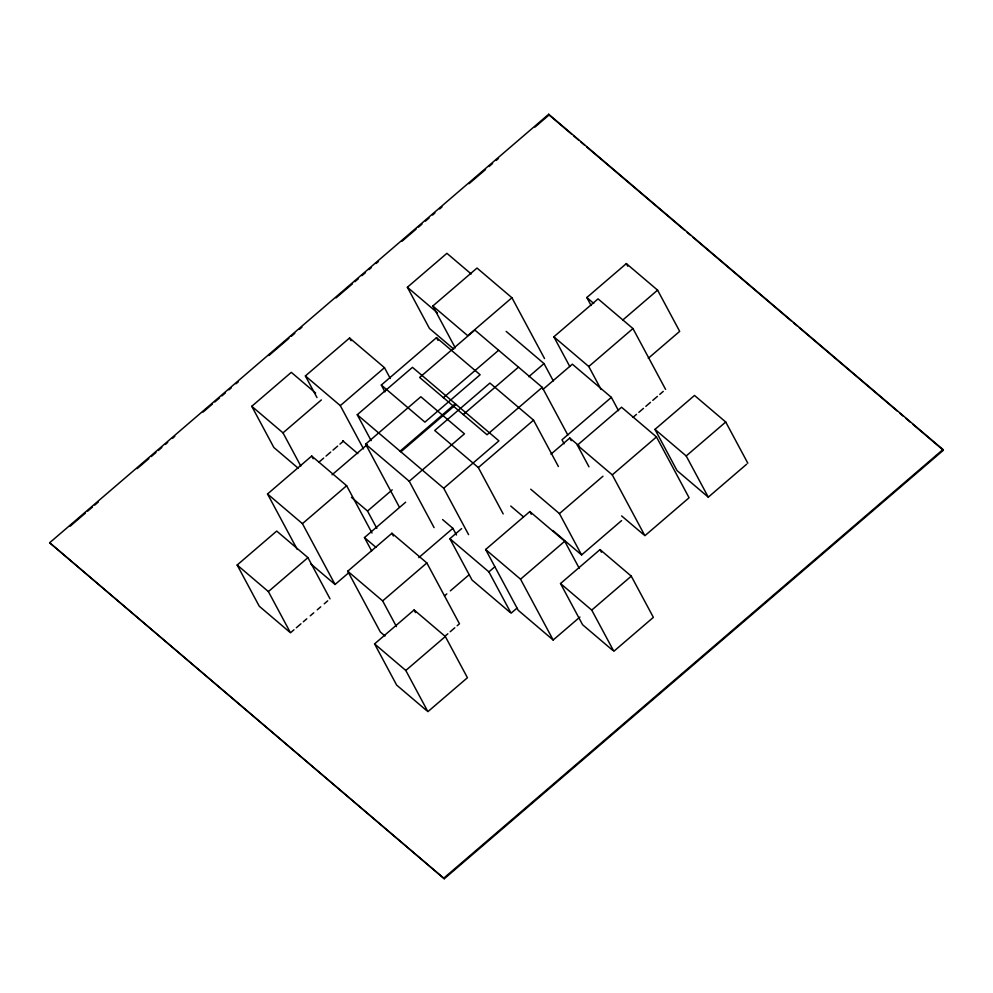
<?xml version="1.0" encoding="UTF-8"?>
<svg xmlns="http://www.w3.org/2000/svg" width="993" height="993" viewBox="0 0 993 993"><rect width="100%" height="100%" fill="white"/><g stroke="black" fill="none" stroke-linecap="round" stroke-linejoin="round"><path stroke-width="1.49" d="M49.65 542.749L548.695 114.257L942.965 449.531L943.35 450.251L444.305 878.743L49.65 542.749L444.305 878.743M70.044 526.29L85.348 513.145M87.694 511.122L92.411 507.088M94.757 505.065L98.295 502.036M137.133 468.684L148.9 458.58M151.259 456.557L155.963 452.51M158.321 450.487L161.847 447.458M165.384 444.43L167.73 442.406M172.447 438.36L174.793 436.349M203.044 412.095L212.465 404.002M214.811 401.979L219.527 397.945M221.873 395.922L225.411 392.893M228.936 389.852L231.295 387.841M235.999 383.794L238.357 381.771M268.954 355.494L288.963 338.315M291.321 336.292L294.847 333.263M299.563 329.217L301.909 327.206M336.044 297.9L352.527 283.75M354.873 281.727L358.411 278.698M361.936 275.657L365.474 272.628M368.999 269.599L371.357 267.576M376.062 263.53L378.42 261.519M401.954 241.299L416.079 229.172M418.438 227.161L421.963 224.12M425.5 221.091L429.026 218.063M432.563 215.034L434.909 213.011M439.626 208.964L441.972 206.941M469.044 183.705L485.527 169.555M489.053 166.526L492.59 163.485M496.115 160.456L498.474 158.433M534.954 127.104L549.079 114.977L548.695 114.257M298.148 468.162L273.857 447.495L251.763 406.298L291.297 372.35L315.6 393.017M453.764 349.114L429.46 328.46L407.378 287.25L446.912 253.314L471.203 273.969M316.99 397.56L305.385 375.937L349.586 337.992L384.49 367.683L390.299 378.494M300.817 466.089L283.005 432.861L321.372 399.918M455.291 347.898L432.824 305.993L477.012 268.048L511.929 297.739L544.536 358.56M363.5 448.873L340.301 405.628L384.49 367.683M381.3 385.048L436.51 337.645L480.128 374.746L424.917 422.149L381.3 385.048L384.949 391.875M371.146 440.644L357.257 414.739L412.467 367.336L498.92 440.855L443.71 488.258L468.572 534.619M297.242 549.39L267.527 493.968L311.715 456.023L346.631 485.714L372.003 533.018M319.051 462.08L323.693 458.083M326.027 456.085L330.669 452.1M333.003 450.102L337.657 446.105M339.978 444.107L343.466 441.115M511.929 297.739L467.728 335.684L432.824 305.993M399.248 506.889L365.61 444.156L420.833 396.753L464.451 433.842L409.24 481.257L434.09 527.618M332.047 474.815L367.323 444.529M289.335 631.796L259.26 606.226L237.166 565.017L276.699 531.069L307.942 557.632L330.024 598.841M443.412 397.672L498.635 350.268M349.015 572.502L335.051 584.48L302.443 523.659L346.631 485.714M400.092 451.157L455.303 403.754M400.874 451.827L456.085 404.424M591.096 305.509L586.813 297.528L626.347 263.592L657.589 290.142L679.684 331.352L648.28 358.312M463.272 414.553L518.483 367.149M569.808 366.554L553.858 336.813L598.047 298.868L632.963 328.559L665.583 389.38M293.978 629.785L290.49 632.789L268.395 591.58L307.942 557.632M376.831 528.363L367.534 511.035L392.235 489.834M528.748 376.732L544.027 363.599L506.157 331.389M371.618 550.892L364.468 537.561L405.64 502.21M542.252 387.357L487.042 434.76L419.642 377.452L474.853 330.048L542.252 387.357L567.835 435.083M622.698 320.106L657.589 290.142M542.948 389.43L572.353 364.183L611.378 397.374L618.527 410.705M385.011 635.992L380.356 632.032L347.736 571.211L391.937 533.266L426.853 562.957L459.461 623.79L457.14 625.776M601.088 389.479L588.775 366.504L632.963 328.559M478.328 467.566L533.551 420.163L489.921 383.062L434.711 430.478L478.328 467.566L503.19 513.927M296.311 627.787L300.953 623.803M303.287 621.804L306.775 618.8M310.263 615.809L313.751 612.818M317.239 609.826L320.727 606.822M324.214 603.831L327.702 600.839M418.785 557.619L452.895 528.326L442.568 519.55M611.378 397.374L561.988 439.787L564.123 443.784M509.906 612.234L472.035 580.024L449.866 538.702L461.633 528.599M550.978 454.161L569.796 438.012L578.981 445.82M396.43 626.583L382.653 600.902L426.853 562.957M577.355 445.187L621.556 407.242L656.472 436.932L689.08 497.754L644.891 535.699L612.271 474.877L577.355 445.187L588.961 466.809M633.013 417.345L636.501 414.354M638.834 412.356L643.489 408.359M645.81 406.36L650.465 402.364M652.786 400.365L657.44 396.381M659.762 394.382L663.25 391.379M374.572 643.898L414.106 609.95L445.336 636.513L467.43 677.722L427.896 711.658L405.802 670.461L374.572 643.898L396.654 685.096L426.742 710.678M579.912 617.05L553.163 640.013L518.247 610.323L485.627 549.501L529.828 511.556L564.732 541.247L579.229 568.281M444.479 595.912L446.825 593.888M450.35 590.86L469.168 574.711M516.943 608.163L511.06 613.215L488.891 571.881L494.775 566.842M746.662 464.203L708.294 497.158L677.052 470.595L654.97 429.386L694.504 395.45L725.734 422.013L747.828 463.21M621.581 520.605L581.588 554.938L559.431 513.604L602.95 476.243M612.271 474.877L656.472 436.932M445.509 635.768L447.831 633.77M450.164 631.771L454.806 627.775M405.802 670.461L445.336 636.513M553.163 640.013L520.543 579.192L564.732 541.247M708.294 497.158L686.2 455.948L725.734 422.013M560.511 583.536L600.045 549.588L631.275 576.151L653.369 617.361L613.835 651.296L591.741 610.099L560.511 583.536L582.593 624.746L612.681 650.316M591.741 610.099L631.275 576.151M443.921 878.023L942.965 449.531M549.079 114.977L571.509 134.055M573.867 136.066L578.596 140.075M580.955 142.086L584.492 145.102M586.851 147.101L684.835 230.426M687.193 232.424L690.731 235.44M693.102 237.451L791.073 320.764M793.432 322.775L796.969 325.778M799.34 327.789L897.312 411.102M899.67 413.113L903.22 416.129M905.579 418.127L910.296 422.149M912.654 424.16L943.35 450.251M586.813 297.528L593.752 303.436M553.858 336.813L588.775 366.504M654.97 429.386L686.2 455.948M407.378 287.25L437.454 312.832M621.618 515.913L643.725 534.706M530.734 489.201L559.431 513.604M552.89 530.535L581.588 554.938M510.75 506.045L523.373 516.782M357.257 414.739L443.71 488.258M305.385 375.937L340.301 405.628M365.61 444.156L409.24 481.257M485.627 549.501L520.543 579.192M342.659 440.718L357.79 453.59M449.866 538.702L488.891 571.881M251.763 406.298L283.005 432.861M351.472 497.369L367.534 511.035M364.468 537.561L375.95 547.317M267.527 493.968L302.443 523.659M347.736 571.211L382.653 600.902M310.61 563.701L335.051 584.48M237.166 565.017L268.395 591.58M626.347 263.592L627.775 266.248M544.027 363.599L553.324 380.94M569.796 438.012L571.236 440.669M533.551 420.163L558.401 466.524M600.045 549.588L601.473 552.245M436.51 337.645L437.975 340.376M529.828 511.556L531.267 514.262M452.895 528.326L456.47 534.991M349.586 337.992L351.026 340.698M391.937 533.266L393.377 535.972M414.106 609.95L415.533 612.607M311.715 456.023L313.167 458.729"/></g></svg>
